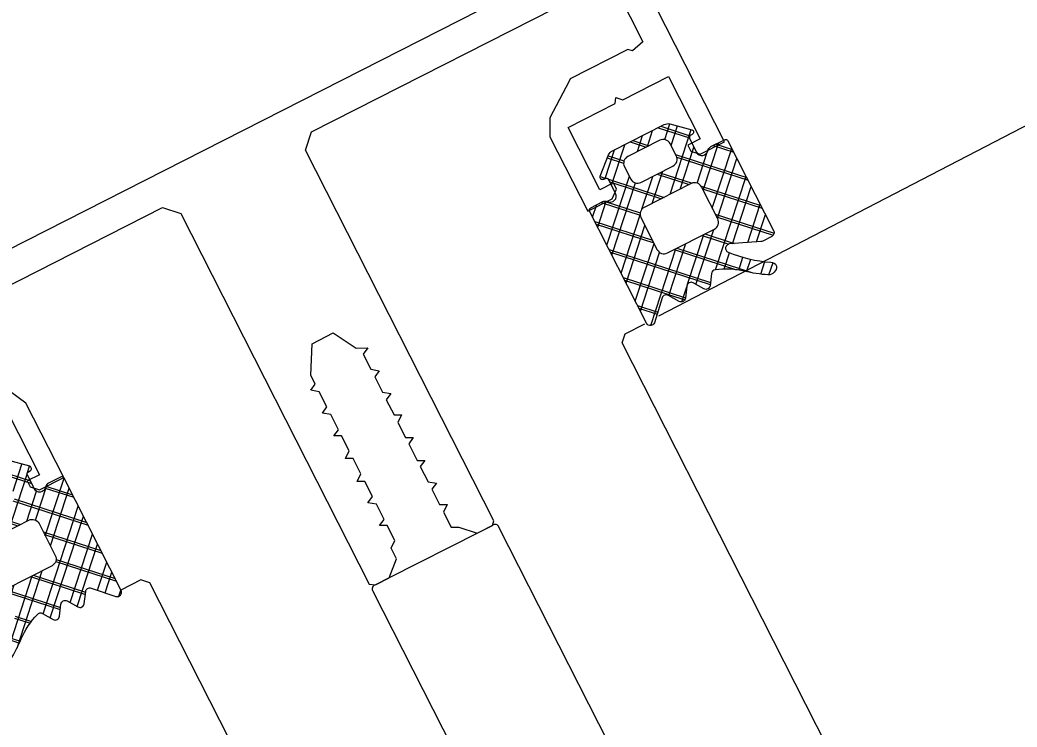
# Model space of a CAD drawing. Header units: millimetres. Extents: x -39 to 9534995, y -146829 to 289341.
# Drawn here: x 557893.7 to 557965, y -24509.8 to -24459.3 of the extents above; entities that cross this region are included whole.
import ezdxf
from ezdxf.enums import TextEntityAlignment as Align

# ---------------------------------------------------------------- set-up
doc = ezdxf.new("R2018")
doc.units = ezdxf.units.MM
for name, color, linetype, lineweight in [('АР_Маркер экспликации', 239, 'Continuous', 13), ('АР_Номер помещения', 250, 'Continuous', 9), ('АР_Перегородки витражные', 152, 'Continuous', 13), ('АР_Размеры дверей', 15, 'Continuous', 0), ('АР_Сущ Несущая стена', 250, 'Continuous', 50), ('ТОНКАЯ', 253, 'Continuous', 0)]:
    doc.layers.add(name, color=color, linetype=linetype, lineweight=lineweight)
doc.layers.add('АР_Названия помещений', color=124, linetype='Continuous', lineweight=5, plot=False)
doc.layers.add('АР_Помещения_площадь', color=19, linetype='Continuous', lineweight=9, plot=False)
doc.layers.get('АР_Размеры дверей').off()
doc.styles.add('ISOCPEUR', font='', dxfattribs={"height": 250})
doc.styles.get("Standard").update_dxf_attribs({"font": 'GOST.TTF'})
doc.styles.get('ISOCPEUR').set_extended_font_data('ISOCPEUR', italic=True)
pattern_1 = [(335.7671633447816, (-69115.31625940584, 318510.9409690977), (0.6515825639889636, 1.447617495164233), []), (65.76716334478155, (-69115.31625940584, 318510.9409690977), (-1.447617495164233, 0.6515825639889636), [])]
pattern_2 = [(56.05056813833426, (-325577.5326109263, -14427.20117750167), (-1.316880116997287, 0.8865568269756945), []), (146.0505681383342, (-325577.5326109263, -14427.20117750167), (-0.8865568269756945, -1.316880116997287), [])]

# ---------------------------------------------------------------- blocks, each defined once
blk = doc.blocks.new('*U88')
at = {"color": 7, "style": 'ISOCPEUR', "width": 0.7, "flags": 1}
blk.add_attdef('КАТЕГОРИЯ', (-499.1655280450395, -2092.186355050572), '', height=250, dxfattribs=at)
at = {"layer": 'АР_Номер помещения', "color": 7, "style": 'ISOCPEUR', "width": 0.7}
blk.add_attdef('НОМЕР_ПОМЕЩЕНИЯ', text='', height=300, dxfattribs=at).set_placement((-517.5503946700517, 1402.824962926739), align=Align.MIDDLE_CENTER)
at = {"layer": 'АР_Помещения_площадь', "color": 7, "lineweight": 30, "width": 0.7, "flags": 104}
blk.add_attdef('ИМЯ_ПОМЕЩЕНИЯ', text='', height=100, dxfattribs=at).set_placement((157.6277002443094, 1217.141369806137), align=Align.MIDDLE_CENTER)
at = {"layer": 'АР_Помещения_площадь', "color": 7, "style": 'ISOCPEUR', "width": 0.7}
blk.add_attdef('ПЛОЩАДЬ_ПОМЕЩЕНИЯ', text='', height=200, dxfattribs=at).set_placement((-318.464986822994, 582.5763541026226), align=Align.MIDDLE_RIGHT)
blk = doc.blocks.new('*U86')
at = {"color": 7, "style": 'ISOCPEUR', "width": 0.7, "flags": 1}
blk.add_attdef('КАТЕГОРИЯ', (-499.1655280450395, -2092.186355050572), '', height=250, dxfattribs=at)
at = {"layer": 'АР_Номер помещения', "color": 7, "style": 'ISOCPEUR', "width": 0.7}
blk.add_attdef('НОМЕР_ПОМЕЩЕНИЯ', text='', height=300, dxfattribs=at).set_placement((-13874.50037348172, 6637.551507674349), align=Align.MIDDLE_CENTER)
at = {"layer": 'АР_Помещения_площадь', "color": 7, "lineweight": 30, "width": 0.7, "flags": 104}
blk.add_attdef('ИМЯ_ПОМЕЩЕНИЯ', text='', height=100, dxfattribs=at).set_placement((157.6277002443094, 1217.141369806137), align=Align.MIDDLE_CENTER)
at = {"layer": 'АР_Помещения_площадь', "color": 7, "style": 'ISOCPEUR', "width": 0.7}
blk.add_attdef('ПЛОЩАДЬ_ПОМЕЩЕНИЯ', text='', height=200, dxfattribs=at).set_placement((-12654.58206475799, 407.6715906363952), align=Align.MIDDLE_RIGHT)
blk = doc.blocks.new('*U84')
at = {"color": 7, "style": 'ISOCPEUR', "width": 0.7, "flags": 1}
blk.add_attdef('КАТЕГОРИЯ', (-499.1655280450395, -2092.186355050572), '', height=250, dxfattribs=at)
at = {"layer": 'АР_Номер помещения', "color": 7, "style": 'ISOCPEUR', "width": 0.7}
blk.add_attdef('НОМЕР_ПОМЕЩЕНИЯ', text='', height=300, dxfattribs=at).set_placement((-17424.90121621726, 1870.773010053819), align=Align.MIDDLE_CENTER)
at = {"layer": 'АР_Помещения_площадь', "color": 7, "lineweight": 30, "width": 0.7, "flags": 104}
blk.add_attdef('ИМЯ_ПОМЕЩЕНИЯ', text='', height=100, dxfattribs=at).set_placement((157.6277002443094, 1217.141369806137), align=Align.MIDDLE_CENTER)
at = {"layer": 'АР_Помещения_площадь', "color": 7, "style": 'ISOCPEUR', "width": 0.7}
blk.add_attdef('ПЛОЩАДЬ_ПОМЕЩЕНИЯ', text='', height=200, dxfattribs=at).set_placement((-12452.81125144796, 399.3563217389146), align=Align.MIDDLE_RIGHT)
blk = doc.blocks.new('стойка витр.')
h = blk.add_hatch()
h.set_pattern_fill('ANSI37', scale=0.5, angle=-69.23283665521843)
h.set_pattern_definition(pattern_1)
edge = h.paths.add_edge_path()
edge.add_line((-22.69442369043827, 14.13646889062511), (-23.03581465108437, 15.03674084689555))
edge.add_arc((-23.43472203482704, 14.88552442783714), 0.426606969231953, 20.76054121617168, 72.29995807937499)
edge.add_arc((-23.17519432072194, 15.69843630689562), 0.4267278803337561, 110.7639791014305, 252.28796188313498, ccw=False)
edge.add_line((-23.32647754022037, 16.09744767434313), (-22.30045238576713, 16.48652534212306))
edge.add_arc((-22.23557122191811, 16.31559297980009), 0.1828317202011609, 20.74895968860318, 110.7853670150393, ccw=False)
edge.add_line((-22.06459766681655, 16.38036551539699), (-22.02136925791274, 16.26636916297139))
edge.add_arc((-21.85036169383434, 16.33121481389334), 0.1828894349477776, 200.7666051414026, 335.7779732891441)
edge.add_line((-21.68357339510112, 16.25618009645405), (-21.08991230116226, 17.78525728297245))
edge.add_arc((-21.70321396183568, 17.95657679537892), 0.6367804192309714, 344.3928406199507, 381.7248777476984)
edge.add_line((-21.1116628201562, 18.19228116337763), (-22.58147269752226, 22.06827310883818))
edge.add_arc((-23.18057156739388, 21.852472630542), 0.6367804192296693, 19.80944894391843, 57.14148607166609)
edge.add_line((-22.83507592984824, 22.38737642259366), (-24.29334917705273, 23.13834224954917))
edge.add_arc((-24.36844682475663, 22.97158227615987), 0.1828894349476184, 65.75635339884347, 200.7677215648203)
edge.add_line((-24.53945312526776, 22.90673329312267), (-24.49622471639304, 22.79273694081348))
edge.add_arc((-24.66715707872659, 22.7278557770023), 0.1828317201976129, -69.25104032206309, 20.78536700277641, ccw=False)
edge.add_line((-24.60238454316277, 22.55688222189201), (-25.62840969761601, 22.16780455411208))
edge.add_arc((-25.77973726672901, 22.56679910380675), 0.4267278803402734, 149.2463648073436, 290.7703475895543, ccw=False)
edge.add_arc((-26.51302534269302, 23.00322659508151), 0.4266069692186295, 329.2343686070108, 380.7737854734352)
edge.add_line((-26.11415292418678, 23.1545352198882), (-26.50320860397187, 24.18050239048171))
edge.add_arc((-26.6741821590871, 24.11572985494814), 0.1828317201915107, 20.74895966852365, 110.7853670116034)
edge.add_line((-26.73906332292245, 24.28666221726598), (-33.46508004333009, 21.73609814226074))
edge.add_arc((-33.37260125833668, 21.44478009969028), 0.3056444463767395, 107.6120180140902, 200.6882886899978)
edge.add_line((-33.6585366082727, 21.33680091994756), (-33.39916615508264, 20.65282280623796))
edge.add_arc((-33.11489203283651, 20.76049792175978), 0.3039830703862393, 200.7452912846324, 225.8123610097134)
edge.add_line((-33.32677140043234, 20.54252351805917), (-31.79381202385412, 18.90709041146329))
edge.add_arc((-32.0063560722166, 18.68866847666476), 0.3047673113958362, -108.86283880448178, 45.781400895661875, ccw=False)
edge.add_arc((-28.70749382052437, 27.75544220980088), 9.952967568180252, 231.9543329511108, 250.0411665169116, ccw=False)
edge.add_arc((-35.13741779119496, 19.64784166335459), 0.4002801790554734, 42.30928712460122, 119.2250395725891)
edge.add_arc((-34.91139847875967, 19.56672148584141), 0.6024183835395109, 134.3950067436913, 228.6478049676944)
edge.add_arc((-28.53884731806517, 27.80771469972205), 11.01872594929672, 232.0873456721725, 240.8889416158169)
edge.add_arc((-36.88860151399224, 12.8729826853881), 6.091684827127049, 40.75890454826748, 60.61437004968877, ccw=False)
edge.add_arc((-32.50226594848368, 16.64775385941913), 0.3047655738188228, -34.89587558046088, 41.60271899476669, ccw=False)
edge.add_line((-32.25229934006347, 16.47340148731018), (-32.76342180219945, 15.75802363698313))
edge.add_arc((-32.51342051808022, 15.58368567090239), 0.3047857747310843, 145.1100748179471, 256.4242518685471)
edge.add_line((-32.58496309185284, 15.28741547561367), (-31.72801335877739, 15.09082250765641))
edge.add_arc((-31.79955593254474, 14.79455231235153), 0.3047857747455557, -34.88992517811971, 76.42425187022229, ccw=False)
edge.add_line((-31.54955464840168, 14.62021434627968), (-32.06065512256464, 13.90477851201285))
edge.add_arc((-31.81065383841726, 13.73044054594722), 0.304785774745541, 145.1100748233031, 256.4242518693868)
edge.add_line((-31.88219641218893, 13.4341703506434), (-31.02524667911348, 13.23757738269342))
edge.add_arc((-31.09682011228135, 12.94126594878393), 0.3048331054871362, -24.2246592297883, 76.42043308581259, ccw=False)
edge.add_line((-30.81882951050648, 12.81618818287097), (-31.59985344059533, 11.12048939903616))
edge.add_arc((-31.32187980059053, 10.99539431777895), 0.3048247429134716, 155.7710645559098, 290.7402899417831)
edge.add_line((-31.21393143609748, 10.71032366952568), (-22.80062470957637, 13.90072279884771))
edge.add_arc((-22.86539724513609, 14.07169635396312), 0.1828317202009504, 290.7489596761703, 380.7489600455551)
edge = h.paths.add_edge_path(flags=16)
edge.add_line((-23.10434971895302, 21.04022295145114), (-22.19142218885827, 18.63276889372355))
edge.add_arc((-22.69773797682865, 18.4407695405971), 0.5414973949605305, -69.23283665472542, 20.767163345274582, ccw=False)
edge.add_line((-22.5057386237022, 17.93445375262672), (-23.43116100440966, 17.58352553217992))
edge.add_arc((-23.62316035752519, 18.08984132014666), 0.5414973949532591, 200.7671633443313, 290.7671633443313, ccw=False)
edge.add_line((-24.12947614549194, 17.89784196703113), (-25.04240367558668, 20.30529602475872))
edge.add_arc((-24.53608788761267, 20.4972953778888), 0.541497394965222, 110.76716334549809, 200.7671633454981, ccw=False)
edge.add_line((-24.72808724074275, 21.00361116586282), (-23.80266486003529, 21.35453938630963))
edge.add_arc((-23.6106655069234, 20.84822359833925), 0.5414973949553709, 20.767163343835023, 110.767163343835, ccw=False)
edge = h.paths.add_edge_path(flags=16)
edge.add_line((-26.85119390953332, 20.26120087689196), (-25.51269974335446, 16.73149769075098))
edge.add_arc((-26.01901553132848, 16.5394983376209), 0.541497394965222, -69.23283665450191, 20.76716334549809, ccw=False)
edge.add_line((-25.82701617819839, 16.03318254964688), (-28.23444912247942, 15.12026302596496))
edge.add_arc((-28.4264484756095, 15.62657881394625), 0.5414973949720253, 200.7671633452251, 290.76716334522513, ccw=False)
edge.add_line((-28.9327642635908, 15.43457946081617), (-30.27125842979876, 18.96428264696442))
edge.add_arc((-29.76494264181383, 19.15628200007632), 0.5414973949689773, 110.76716334328901, 200.767163343289, ccw=False)
edge.add_line((-29.95694199492573, 19.66259778806125), (-27.5495090506447, 20.57551731175045))
edge.add_arc((-27.35750969751825, 20.06920152376551), 0.541497394974137, 20.767163344728715, 110.76716334472869, ccw=False)
h = blk.add_hatch()
h.set_pattern_fill('ANSI37', scale=0.5, angle=-69.23283665521843)
h.set_pattern_definition(pattern_1)
edge = h.paths.add_edge_path()
edge.add_line((-7.614656875375658, -25.62993601259222), (-7.273265914729564, -26.53020796886267))
edge.add_arc((-7.672138333263274, -26.68151659366696), 0.4266069692434679, -30.765631391378577, 20.77378547182468, ccw=False)
edge.add_arc((-6.938850257283542, -27.11794408495156), 0.4267278803339729, 149.2463648056786, 290.7703475873838)
edge.add_line((-6.787522688187892, -27.51693863464607), (-5.761497533734655, -27.12786096686614))
edge.add_arc((-5.826270069284272, -26.95688741173914), 0.1828317202082013, 290.7489596719217, 380.7853669983573)
edge.add_line((-5.655337706935825, -26.89200624793739), (-5.698566115868744, -26.77800989551906))
edge.add_arc((-5.527559815348082, -26.71316091253391), 0.1828894349380834, 65.75635340077491, 200.7677215485159, ccw=False)
edge.add_line((-5.452462167653721, -26.54640093915077), (-3.994188920449233, -27.29736676610628))
edge.add_arc((-4.339684557994865, -27.83227055815794), 0.6367804192296694, 19.809448943918426, 57.14148607166612, ccw=False)
edge.add_line((-3.740585688123247, -27.61647007986176), (-2.270775810728082, -31.49246202532231))
edge.add_arc((-2.862326952422118, -31.72816639327794), 0.6367804192285443, -15.60715938413449, 21.72487774361298, ccw=False)
edge.add_line((-2.249025291763246, -31.89948590572749), (-2.842686385673005, -33.42856309223862))
edge.add_arc((-3.009474684396633, -33.35352837480535), 0.1828894349365558, 200.7666051236535, 335.7779732896313, ccw=False)
edge.add_line((-3.180482248484623, -33.41837402567035), (-3.223710657359334, -33.30437767335388))
edge.add_arc((-3.394684212462365, -33.36915020895407), 0.1828317202037067, 20.74895968940122, 110.7853670142414)
edge.add_line((-3.459565376309911, -33.19821784662781), (-4.485590530792251, -33.58729551440774))
edge.add_arc((-4.334307311281267, -33.98630688185023), 0.4267278803335083, 110.7639791032461, 252.2879618854569)
edge.add_arc((-4.593835025358378, -34.79921876089735), 0.4266069692128739, 20.760541213745626, 72.2999580801698, ccw=False)
edge.add_line((-4.194927641627146, -34.64800234186259), (-3.805871961842058, -35.67396951244882))
edge.add_arc((-3.976804324152614, -35.73885067632053), 0.1828317201976034, -69.25104032001241, 20.78536702306718, ccw=False)
edge.add_line((-3.912031788582681, -35.9098242314285), (-10.63804850899032, -38.46038830642647))
edge.add_arc((-10.76198657700206, -38.18099989774544), 0.3056444463879536, 200.8460379983515, 293.92230867425997, ccw=False)
edge.add_line((-11.04762355046114, -38.2897659172595), (-11.3069940036512, -37.6057878035499))
edge.add_arc((-11.02280217192234, -37.49789568213767), 0.3039830703908278, 175.7219656777917, 200.7890354028728, ccw=False)
edge.add_line((-11.32593828623067, -37.47521963119652), (-11.26283276302274, -35.23454482450325))
edge.add_arc((-11.5667631736687, -35.21197449929495), 0.3047673113958011, 355.7529257944983, 510.3971654946409)
edge.add_arc((-3.085478140807247, -39.81161386289363), 9.95296756819478, 151.493160172311, 169.5799937381118)
edge.add_arc((-13.27454869620142, -38.00608067109534), 0.4002801790508524, 282.30928711923883, 359.2250395672268, ccw=False)
edge.add_arc((-13.15914824141406, -37.79549114656839), 0.6024183835459826, 172.8865217206561, 267.13931994465963, ccw=False)
edge.add_arc((-2.924576102079248, -39.73891867786803), 11.01872594919693, 160.6453850739864, 169.4469810176308, ccw=False)
edge.add_arc((-19.07760885644255, -34.09585671602533), 6.091684827120307, 340.9199566399376, 360.7754221413588)
edge.add_arc((-13.29124725463213, -34.01305259408502), 0.3047655738143686, 359.9316076928689, 436.4302022680961)
edge.add_line((-13.21974018984474, -33.71679460741143), (-14.0766899229202, -33.52020163946145))
edge.add_arc((-14.00514734915965, -33.22393144415915), 0.3047857747414494, 145.1100748207506, 256.424251871352, ccw=False)
edge.add_line((-14.2551486332959, -33.04959347808472), (-13.74402617113083, -32.33421562775766))
edge.add_arc((-13.99402745527389, -32.1598776616858), 0.3047857747455562, 325.1100748218798, 436.4242518702226)
edge.add_line((-13.92248488150653, -31.86360746638093), (-14.7794566025841, -31.6669565144839))
edge.add_arc((-14.7079140287954, -31.37068631918638), 0.3047857747434108, 145.1100748199116, 256.4242518659954, ccw=False)
edge.add_line((-14.95791531293071, -31.19634835310717), (-14.44679285076563, -30.48097050278011))
edge.add_arc((-14.69684457899481, -30.30662212908397), 0.3048331054870662, 325.1138936033488, 425.7589859189499)
edge.add_line((-14.57168746687239, -30.0286672415823), (-16.28069433249766, -29.27720980550657))
edge.add_arc((-16.15556139849932, -28.99925320327871), 0.3048247429148342, 110.79403674408451, 245.7632621299588, ccw=False)
edge.add_line((-16.26377712844987, -28.71428394233226), (-7.850470401957864, -25.52388481301023))
edge.add_arc((-7.785589238115906, -25.69481717533219), 0.1828317201977073, 20.785366643697614, 110.7853670130821, ccw=False)
edge = h.paths.add_edge_path(flags=16)
edge.add_line((-3.343847721320344, -31.0696095920357), (-4.256775251385989, -28.66215553430811))
edge.add_arc((-4.763091039367282, -28.8541548874382), 0.5414973949720253, 20.7671633452251, 110.7671633452251)
edge.add_line((-4.955090392497368, -28.34783909945691), (-5.880512773175724, -28.69876731990371))
edge.add_arc((-5.68851342006019, -29.20508310789228), 0.5414973949736688, 110.7671633435124, 200.7671633435124)
edge.add_line((-6.194829208048759, -29.39708246100781), (-5.281901677954011, -31.8045365187354))
edge.add_arc((-4.775585889972717, -31.61253716560532), 0.5414973949720253, 200.7671633452251, 290.7671633452251)
edge.add_line((-4.583586536842631, -32.11885295358661), (-3.658164156164275, -31.76792473313981))
edge.add_arc((-3.850163509294362, -31.26160894516579), 0.541497394965222, 290.7671633454981, 380.7671633454981)
edge = h.paths.add_edge_path(flags=16)
edge.add_line((-6.665125275787432, -32.97088079506648), (-8.003619441966293, -29.4411776089255))
edge.add_arc((-8.509935229947587, -29.63317696205559), 0.5414973949720253, 20.7671633452251, 110.7671633452251)
edge.add_line((-8.701934583077673, -29.12686117407429), (-11.1093675273587, -30.03978069775621))
edge.add_arc((-10.91736817424317, -30.54609648574478), 0.5414973949736688, 110.7671633435124, 200.7671633435124)
edge.add_line((-11.42368396223173, -30.73809583886032), (-10.08518979602377, -34.2677990250013))
edge.add_arc((-9.578874008042476, -34.07579967187121), 0.5414973949720253, 200.7671633452251, 290.7671633452251)
edge.add_line((-9.38687465491239, -34.5821154598525), (-6.979441710631363, -33.66919593617058))
edge.add_arc((-7.171441063761449, -33.16288014819656), 0.541497394965222, 290.7671633454981, 380.7671633454981)
at = {"lineweight": 0, "ltscale": 100, "transparency": 33554687}
for points in [[(-17.68393587967148, 17.40574934773758), (-22.35796027505421, 15.63331862029736), (-22.70380953396671, 16.54534742246324), (-23.1598529269977, 16.37241179900593), (-23.44292470067739, 15.74351275440858), (-22.75122618288151, 13.91945515007683), (-17.16517298531835, 16.03773513642955), (-16.24131551088067, 17.04008095841709)], [(-12.4510803312005, 26.30097287951503), (-4.305940852005733, 4.821667629301373), (-4.8720624113339, 3.563811556159635), (-32.68827406296623, -6.984337978748954), (-32.78663952485658, -7.412805841304362), (-32.39756185706938, -8.438830995786702), (-31.09647737510386, -9.118948907402228), (-30.2985029091069, -8.81635004535201), (-29.78357822878752, -9.142708211846184), (-28.64349873815081, -8.710380147196702), (-28.58844165704795, -8.16787993638718), (-28.18751332900138, -8.537466511741513), (-27.04754980615689, -8.105182423096267), (-26.87849637278123, -7.51945380341931), (-26.47751006082399, -7.889018390778801), (-25.33748855406884, -7.456712314131437), (-25.28243147299509, -6.914212103321915), (-24.7675067926466, -7.240570269808813), (-23.62748528589145, -6.808264193168725), (-23.5724282048177, -6.265763982351928), (-23.05744554058765, -6.592100160843984), (-21.91748201774317, -6.159816072198737), (-21.86242493664031, -5.617315861389216), (-21.46149660859373, -5.986902436743549), (-20.32147510183859, -5.554596360096184), (-20.15236368455226, -4.968845752424386), (-19.75143535650568, -5.338432327778719), (-18.6114718336612, -4.906148239133472), (-18.44241840028553, -4.320419619456516), (-18.0414320883574, -4.689984206808731), (-17.35739599072258, -4.430591765623831), (-15.14439867439796, -4.764904394331097), (-14.53915697429329, -6.360969294146344), (-15.78927863537683, -7.87813783652382), (-15.87193323494284, -8.691881148712127), (-16.27286156296032, -8.322294573416002), (-17.41288306971546, -8.754600650063367), (-17.58193650312023, -9.340329269682115), (-17.9828648311377, -8.97074269438599), (-19.12288633789285, -9.403048771026079), (-19.29193977129762, -9.988777390644827), (-19.69292608322576, -9.61921280335082), (-20.83288960607024, -10.05149689199607), (-20.8879466871731, -10.59399710274738), (-21.40287136749248, -10.26763893631141), (-22.54295085812919, -10.6999670009609), (-22.59800793926115, -11.24246721171221), (-22.99893626727862, -10.87288063641608), (-24.25289614239591, -11.34839313392149), (-24.30795322352787, -11.89089334468008), (-24.70893953545601, -11.52132875738607), (-25.84896104221116, -11.95363483402616), (-26.01801447558682, -12.53936345364491), (-26.4189428036334, -12.16977687834878), (-27.55896431035944, -12.60208295499615), (-27.61402139149141, -13.14458316574746), (-28.12900405569235, -12.81824698731361), (-29.26896757853683, -13.25053107595886), (-29.32402465966879, -13.79303128671745), (-29.89022619093885, -15.05085136390699), (-29.45792011427693, -16.19087287064031), (-29.14341260807123, -16.33238676948531), (-1.327200956468005, -5.784237234569446), (-0.06938087928574532, -6.350438765824947), (8.118987008783733, -27.94374036834779)], [(7.552865449426463, -29.20159644143132), (3.790811872313498, -30.62819989795389), (3.216969908826286, -29.80262791351561), (3.358505795680685, -29.48817839122057), (1.715760294842767, -25.15614305267809), (1.558535533695249, -25.08537510928727), (-0.902061547501944, -23.41060979175381), (-2.258247086545452, -23.27287612311193), (-7.844300284108613, -25.39115610946465), (-7.152623754285742, -27.21515572990756), (-6.480474312818842, -27.61228183979256), (-6.024430919787847, -27.43934621633525), (-6.413508587575052, -26.41332106186019), (-1.739484192192322, -24.64089033441996), (-0.3993375533900689, -28.17495120693638), (0.02910832117777318, -28.2732586849088), (-0.1831955090747215, -28.74493296838773), (1.113700732850702, -32.16493950470613), (-3.560323662532028, -33.93737023214635), (-3.906150933442404, -33.02539941386931), (-4.3621943264734, -33.19833503732661), (-4.645266100153094, -33.82723408192396), (-3.953589570330223, -35.65123370236688), (88.61521743849153, -0.5483364844694734)], [(-69.8438361948356, -5.633594956780144), (-69.21493715024553, -5.916666730459838), (-30.90838462579995, 8.609511357899464), (-30.62531285212026, 9.238410402496811), (-31.1873041553481, 10.72042096611403)], [(-56.0608929025766, -41.98018508909445), (-55.7778211288678, -41.3512860444971), (-17.47126860445132, -26.8251079561378), (-16.84236955983215, -27.10817972981749), (-16.28037825660431, -28.59019029343472)]]:
    blk.add_lwpolyline(points, dxfattribs=at)
blk.add_lwpolyline([(63.8117502759269, 56.26367979055794), (85.07351613373612, 0.1949089383633691), (10.63088292890461, -28.03438542609365), (-10.63088292890461, 28.03438542610093)], close=True, dxfattribs=at)
at = {"color": 7, "lineweight": 0, "ltscale": 100, "transparency": 33554687}
blk.add_lwpolyline([(-35.30940773655311, 19.11450854978466, 0.03842309887939363), (-33.89950172111276, 18.18089248692559, -0.08685322061285544), (-32.2743724368047, 16.85010652759956, -0.3467629046601076), (-32.25229934006347, 16.47340148731018), (-32.76342180219945, 15.75802363698313, 0.5278770357902526), (-32.58496309185284, 15.28741547561367), (-31.72801335877739, 15.09082250765641, -0.5278770357776507), (-31.54955464840168, 14.62021434627968), (-32.06065512256464, 13.90477851201285, 0.5278770357650493), (-31.88219641218893, 13.4341703506434), (-31.02524667911348, 13.23757738269342, -0.4697389635461835), (-30.81882951050648, 12.81618818287097), (-31.59985344059533, 11.12048939903616, 0.667984424932516), (-31.21393143609748, 10.71032366952568), (-22.80062470957637, 13.90072279884771, 0.4142135642613711), (-22.69442369043827, 14.13646889062511), (-23.03581465108437, 15.03674084689555, 0.2287523810762611), (-23.30501911480678, 15.29193636016134, -0.7101639231358212), (-23.32647754022037, 16.09744767434313), (-22.30045238576713, 16.48652534212306, -0.4143996870914876), (-22.06459766681655, 16.38036551539699), (-22.02136925791274, 16.26636916297139, 0.6682503890445888), (-21.68357339510112, 16.25618009645405), (-21.08991230116226, 17.78525728297245, 0.1643479059441302)], format="xyb", dxfattribs=at)
at = {"color": 7}
for points in [[(-26.85119390953332, 20.26120087689196), (-25.51269974335446, 16.73149769075098, -0.414213562373095), (-25.82701617819839, 16.03318254964688), (-28.23444912247942, 15.12026302596496, -0.414213562373095), (-28.9327642635908, 15.43457946081617), (-30.27125842979876, 18.96428264696442, -0.414213562373095), (-29.95694199492573, 19.66259778806125), (-27.5495090506447, 20.57551731175045, -0.414213562373095)], [(-3.343847721320344, -31.0696095920357), (-4.256775251385989, -28.66215553430811, 0.414213562373095), (-4.955090392497368, -28.34783909945691), (-5.880512773175724, -28.69876731990371, 0.414213562373095), (-6.194829208048759, -29.39708246100781), (-5.281901677954011, -31.8045365187354, 0.414213562373095), (-4.583586536842631, -32.11885295358661), (-3.658164156164275, -31.76792473313981, 0.414213562373095)], [(-6.665125275787432, -32.97088079506648), (-8.003619441966293, -29.4411776089255, 0.414213562373095), (-8.701934583077673, -29.12686117407429), (-11.1093675273587, -30.03978069775621, 0.414213562373095), (-11.42368396223173, -30.73809583886032), (-10.08518979602377, -34.2677990250013, 0.414213562373095), (-9.38687465491239, -34.5821154598525), (-6.979441710631363, -33.66919593617058, 0.414213562373095)]]:
    blk.add_lwpolyline(points, format="xyb", close=True, dxfattribs=at)
at = {"color": 7, "lineweight": 0, "ltscale": 100, "transparency": 33554687}
blk.add_lwpolyline([(-22.80062470957637, 13.90072279884771), (-22.80062470957637, 13.90072279884771)], dxfattribs=at)
at = {"lineweight": 0, "ltscale": 100, "transparency": 33554687}
for points in [[(-59.94503853938659, -19.40384657128016, -1.575399656426527e-05), (-56.87977393603069, -20.78551547546522, -0.4398191101055806)], [(-56.36006749374792, -22.15601788895583, -1.575399656426528e-05), (-57.73845635901671, -25.2227588602982, -0.2080566110632873)], [(-60.62370682114852, -28.40042247599195), (-29.6323624739598, -16.64818975485105, 0.5239329190821609), (-29.45792011430603, -16.19087287058937), (-29.84699778209324, -15.16484771611431), (-32.39756185706938, -8.438830995786702), (-32.78663952485658, -7.412805841304362, 0.5239329190821609), (-33.2204523376422, -7.186144611914642), (-64.21182667926769, -18.93829823563283, 0.4143255057077639)]]:
    blk.add_lwpolyline(points, format="xyb", dxfattribs=at)
at = {"color": 7, "lineweight": 0, "ltscale": 100, "transparency": 33554687}
blk.add_lwpolyline([(-7.614656875375658, -25.62993601259222), (-7.273265914729564, -26.53020796886267, -0.2287523810762611), (-7.305569090007339, -26.89973780277796, 0.7101639231358212), (-6.787522688187892, -27.51693863464607), (-5.761497533734655, -27.12786096686614, 0.4143996870914876), (-5.655337706935825, -26.89200624793739), (-5.698566115868744, -26.77800989551906, -0.6682503890445888), (-5.452462167653721, -26.54640093915077), (-3.994188920449233, -27.29736676610628, -0.1643479059441302), (-3.740585688123247, -27.61647007986176), (-2.270775810728082, -31.49246202532231, -0.1643479059441302), (-2.249025291763246, -31.89948590572749), (-2.842686385673005, -33.42856309223862, -0.6682503891596868), (-3.180482248484623, -33.41837402567035), (-3.223710657359334, -33.30437767335388, 0.4143996870833266), (-3.459565376309911, -33.19821784662781), (-4.485590530792251, -33.58729551440774, 0.7101639231391418), (-4.464132105349563, -34.39280682858953, -0.2287523810910513), (-4.194927641627146, -34.64800234186259), (-3.805871961842058, -35.67396951244882, -0.4143996871765861), (-3.912031788582681, -35.9098242314285), (-10.63804850899032, -38.46038830642647, -0.4300281847644905), (-11.04762355046114, -38.2897659172595), (-11.3069940036512, -37.6057878035499, -0.1098139781175365), (-11.32593828623067, -37.47521963119652), (-11.26283276302274, -35.23454482450325, 0.8000358277039689), (-11.83174935798161, -35.06142405519495, 0.07908294790216032), (-12.87430513065192, -38.01149454006372, -0.3488032577412263), (-13.18921346374555, -38.39715882165183, -0.4361245879823007), (-13.75692971088574, -37.72089072036033, -0.03842309887939363), (-13.32058396766661, -36.08715992321959, 0.08685322061285544), (-12.98648189794039, -34.01341638380836, 0.3467629046601076), (-13.21974018984474, -33.71679460741143), (-14.0766899229202, -33.52020163946145, -0.5278770357902526), (-14.2551486332959, -33.04959347808472), (-13.74402617113083, -32.33421562775766, 0.5278770357776507), (-13.92248488150653, -31.86360746638093), (-14.7794566025841, -31.6669565144839, -0.5278770357650493), (-14.95791531293071, -31.19634835310717), (-14.44679285076563, -30.48097050278011, 0.4697389635461835), (-14.57168746687239, -30.0286672415823), (-16.28069433249766, -29.27720980550657, -0.667984424932516), (-16.26377712844987, -28.71428394233226), (-7.850470401957864, -25.52388481301023, -0.4142135642613711)], format="xyb", close=True, dxfattribs=at)
blk = doc.blocks.new('A$Cf7573d2c')
h = blk.add_hatch()
h.set_pattern_fill('ANSI37', color=5, scale=0.4999999999999999, angle=11.05056813833426)
h.set_pattern_definition(pattern_2)
edge = h.paths.add_edge_path()
edge.add_line((53.15568665240426, -71.84455999218335), (54.10066208685748, -71.66000969718152))
edge.add_arc((54.18248049125657, -72.07869723569522), 0.4266069692410905, 49.51777340105292, 101.05719026425612, ccw=False)
edge.add_arc((54.73640786875238, -71.42958644543106), 0.4267278803678288, 229.5297695967836, 371.0537523784885)
edge.add_line((55.15521898376755, -71.34776998117741), (54.94489004521165, -70.27079700716422))
edge.add_arc((54.76543719321895, -70.30578431646067), 0.1828317201694488, 11.03236445595228, 101.0687717823854)
edge.add_line((54.7303358616773, -70.12635373260127), (54.61067896033637, -70.14972229399427))
edge.add_arc((54.57562182683224, -69.97022426391564), 0.1828894349371679, 146.0397581948859, 281.0511263426278, ccw=False)
edge.add_line((54.42392868350726, -69.86805902677588), (55.41024150652811, -68.55744941602461))
edge.add_arc((55.87916092157176, -68.98826710893277), 0.6367804192400961, 100.09285373580963, 137.4248908635569, ccw=False)
edge.add_line((55.7675690172473, -68.36134083797515), (59.83602538472041, -67.56678597940481))
edge.add_arc((59.96850951681367, -68.18963207348673), 0.6367804191160473, 64.67624540846452, 102.00828253621182, ccw=False)
edge.add_line((60.24088129645679, -67.61404288333142), (61.64782822388224, -68.45725749440317))
edge.add_arc((61.54572023362346, -68.6089891777656), 0.1828894349345614, -78.94999008860498, 56.06137807737059, ccw=False)
edge.add_line((61.58077386952937, -68.78848789090989), (61.46111696830485, -68.81185645227379))
edge.add_arc((61.49610427769884, -68.9913093042758), 0.1828317201972567, 101.0323644853947, 191.0687718102334)
edge.add_line((61.31667369382922, -69.02641063591), (61.5270026322687, -70.10338360995229))
edge.add_arc((61.94582283864131, -70.02161369747758), 0.4267278803313772, 191.0473838963396, 332.5713666785517)
edge.add_arc((62.70327143611815, -70.41461748833981), 0.4266069692042858, 101.04394600933591, 152.5833628757599, ccw=False)
edge.add_line((62.62154981598724, -69.99591104824503), (63.69846192700788, -69.78559399610094))
edge.add_arc((63.73356325865052, -69.96502457996553), 0.1828317201939337, 11.032364470050595, 101.06877181313263, ccw=False)
edge.add_line((63.91301611065865, -69.93003727062023), (65.29180877562612, -76.99003789461858))
edge.add_arc((64.99551066640528, -77.06504428161418), 0.3056444464046082, -78.87055721437832, 14.2057134615319, ccw=False)
edge.add_line((65.05450805288274, -77.3649406570621), (64.33656664565206, -77.50515202515817))
edge.add_arc((64.27818671723436, -77.20682755241624), 0.3039830703818922, 256.0053704728485, 281.07244019792967, ccw=False)
edge.add_line((64.2046742036473, -77.50178791827057), (62.00679334101733, -77.0614180622797))
edge.add_arc((61.93325097918449, -77.35717917385819), 0.3047673114133029, 76.03633058298668, 230.6805702831305)
edge.add_arc((67.89833459834982, -69.77386489183748), 9.952967568197614, 231.7765649659958, 249.8633985317965)
edge.add_arc((64.39904336975559, -79.51204078812538), 0.4002801790500968, 2.592691911632528, 79.50844435962068, ccw=False)
edge.add_arc((64.21095152774018, -79.36275357584572), 0.6024183835098907, 253.1699265163699, 347.42272474037384, ccw=False)
edge.add_arc((67.8538384741732, -69.6030019325488), 11.01872594909504, 240.92878986685412, 249.7303858104985, ccw=False)
edge.add_arc((59.56550229921984, -84.57190633206682), 6.091684827287554, 61.20336143423747, 81.05882693565867)
edge.add_arc((60.46047847562673, -78.85457699437922), 0.304765573773833, 80.21501248920164, 156.7136070644281)
edge.add_line((60.18053901626263, -78.73409482122224), (59.84213466581423, -79.54557133703202))
edge.add_arc((59.56218916597427, -79.42505210376291), 0.3047857747146659, 225.3934796143645, 336.7076566649676, ccw=False)
edge.add_line((59.34815820830408, -79.64204315801908), (58.72930734895635, -79.01751513300405))
edge.add_arc((58.51527639129254, -79.23450618727465), 0.3047857747204647, 45.39347961712065, 156.7076566654629)
edge.add_line((58.23533089144621, -79.11398695400567), (57.89686567790341, -79.92547535613994))
edge.add_arc((57.61692017800742, -79.8049561228095), 0.3047857747903789, 225.3934796124579, 336.70765665854196, ccw=False)
edge.add_line((57.40288922027685, -80.02194717711245), (56.78403836104553, -79.39741915209743))
edge.add_arc((56.56998863134884, -79.6144581702775), 0.3048331054787136, 45.39729839756555, 146.0423907131674)
edge.add_line((56.31714448623825, -79.44418468297226), (55.28802957176231, -81.0018480734143))
edge.add_arc((55.03517965588581, -80.83159812799333), 0.3048247428844842, 191.0774415371329, 326.04666692300657, ccw=False)
edge.add_line((54.73603428946808, -80.89016581213218), (53.01135739893652, -72.0590919078968))
edge.add_arc((53.19078798283557, -72.02399057630869), 0.1828317202172855, 101.06877142490288, 191.0687717942894, ccw=False)
edge = h.paths.add_edge_path(flags=16)
edge.add_line((59.23813135258388, -68.55309740688244), (56.71113389532547, -69.04661089844012))
edge.add_arc((56.81492556333978, -69.57806806363078), 0.5414973949906723, 101.0505681359266, 191.0505681359267)
edge.add_line((56.28346839814913, -69.68185973164509), (56.47317437781021, -70.65323444815294))
edge.add_arc((57.00463154293539, -70.54944278017501), 0.5414973949194297, 191.0505681334767, 281.0505681334768)
edge.add_line((57.10842321091332, -71.08089994530019), (59.63542066817172, -70.58738645372796))
edge.add_arc((59.53162900015741, -70.0559292885373), 0.5414973949906723, 281.0505681359267, 371.0505681359267)
edge.add_line((60.06308616534807, -69.95213762052299), (59.8733801858034, -68.98076290400058))
edge.add_arc((59.34192302063457, -69.08455457205127), 0.5414973949762222, 11.05056814014731, 101.0505681401473)
edge = h.paths.add_edge_path(flags=16)
edge.add_line((60.55157991347369, -72.1476167988294), (56.84660745610017, -72.87118456036842))
edge.add_arc((56.95039912417269, -73.40264172550087), 0.5414973949447008, 101.0505681431519, 191.0505681431519)
edge.add_line((56.41894195904024, -73.50643339357339), (56.91245112242177, -76.03340868896339))
edge.add_arc((57.44390828760515, -75.92961702092725), 0.541497394987715, 191.050568138341, 281.050568138341)
edge.add_line((57.54769995564129, -76.46107418611064), (61.25267241301481, -75.73750642454252))
edge.add_arc((61.14888074494229, -75.20604925941007), 0.5414973949447008, 281.0505681431519, 371.0505681431519)
edge.add_line((61.68033791007474, -75.10225759133755), (61.18682874669321, -72.57528229594755))
edge.add_arc((60.65537158152438, -72.67907396399823), 0.5414973949762222, 11.05056814014731, 101.0505681401473)
h = blk.add_hatch()
h.set_pattern_fill('ANSI37', color=5, scale=0.4999999999999999, angle=11.05056813833426)
h.set_pattern_definition(pattern_2)
edge = h.paths.add_edge_path()
edge.add_line((11.41465996426996, -79.99643199487764), (10.46968452970032, -80.18098228986491))
edge.add_arc((10.55140614984776, -80.59968872998178), 0.4266069692291248, 101.043946010946, 152.583362874149)
edge.add_arc((9.793957552359752, -80.20668493908093), 0.4267278803342317, 191.0473838945442, 332.5713666762502, ccw=False)
edge.add_line((9.375137345981784, -80.28845485154307), (9.164808407542296, -79.21148187752988))
edge.add_arc((9.344238991408933, -79.17638054589366), 0.1828317201947123, 101.03236448459671, 191.0687718110337, ccw=False)
edge.add_line((9.30925168201793, -78.99692769389367), (9.428908583358862, -78.97355913252977))
edge.add_arc((9.39385494741606, -78.79406041936467), 0.182889434962051, 281.0500099214912, 416.0613780692319)
edge.add_line((9.495962937711738, -78.64232873599394), (8.089016010286286, -77.79911412490765))
edge.add_arc((7.816644230628035, -78.3747033152498), 0.6367804192914093, 64.67624541442503, 102.008282542173)
edge.add_line((7.684160098433495, -77.75185722101014), (3.615703731076792, -78.54641207955137))
edge.add_arc((3.727295635401254, -79.173338350509), 0.636780419240097, 100.0928537358094, 137.4248908635568)
edge.add_line((3.258376220357604, -78.74252065760083), (2.272063397220336, -80.0531302683521))
edge.add_arc((2.423756540580288, -80.15529550549245), 0.182889434966498, 146.039758200854, 281.0511263668317)
edge.add_line((2.458813674165867, -80.33479353558505), (2.578470575390384, -80.31142497422115))
edge.add_arc((2.613571906944562, -80.49085555806899), 0.182831720160508, 11.03236446209769, 101.06877178693532, ccw=False)
edge.add_line((2.79302475892473, -80.455868248755), (3.003353697480634, -81.53284122276818))
edge.add_arc((2.584542582461389, -81.6146576870381), 0.4267278803749458, -130.47023040168227, 11.053752380527897, ccw=False)
edge.add_arc((2.030615204991726, -82.2637684772957), 0.4266069692120041, 49.5177734016168, 101.0571902680406)
edge.add_line((1.948796800570562, -81.84508093881595), (0.8718846896663308, -82.0553979909455))
edge.add_arc((0.9068719990261886, -82.23485084292453), 0.1828317201681706, 101.0323644762739, 191.0687718193541)
edge.add_line((0.7274414151906967, -82.2699521745817), (2.106234080158174, -89.32995279858005))
edge.add_arc((2.408981151662215, -89.28796782188036), 0.3056444463306128, 187.8954228019012, 280.9716934778102)
edge.add_line((2.467152627417818, -89.58802549463871), (3.185094034764916, -89.44781412654265))
edge.add_arc((3.126941887751211, -89.14944516903338), 0.3039830702645643, 281.0286960890925, 306.0957658141734)
edge.add_line((3.306029453873634, -89.39507365001191), (5.176726684905589, -88.1601251628017))
edge.add_arc((5.356143180744712, -88.40648432158397), 0.3047673113952634, -28.579434009353804, 126.06480569078869, ccw=False)
edge.add_arc((-3.023799238718447, -83.6247018996756), 9.952967568203494, 312.237737744563, 330.32457131036375, ccw=False)
edge.add_arc((3.882285149072121, -91.33074545772703), 0.4002801790518057, 122.5926919233885, 199.5084443713766)
edge.add_arc((4.000388008000102, -91.12165952445687), 0.6024183835289821, 214.6784115371002, 308.9312097611028)
edge.add_arc((-3.046858568287144, -83.44965241108206), 11.01872594965999, 312.3707504643666, 321.172346408011)
edge.add_arc((10.26440043355916, -94.20023375649555), 6.09168482694455, 121.0423093429209, 140.8977748443422, ccw=False)
edge.add_arc((7.284082988952713, -89.23973528991692), 0.3047655738078916, 45.38752921329251, 121.88612378851909, ccw=False)
edge.add_line((7.498122293618508, -89.02278084530553), (8.116973152966239, -89.64730887029145))
edge.add_arc((8.331004110641391, -89.43031781604256), 0.3047857747129765, 225.3934796127387, 336.7076566633418)
edge.add_line((8.610949610476382, -89.55083704931894), (8.949353960924782, -88.73936053352372))
edge.add_arc((9.229299460771111, -88.8598797667927), 0.3047857747204645, 45.393479617120875, 156.7076566654631, ccw=False)
edge.add_line((9.443330418434925, -88.64288871252211), (10.06224214087706, -89.26740485119808))
edge.add_arc((10.27627309859769, -89.05041379688058), 0.304785774793757, 225.3934796157099, 336.7076566617938)
edge.add_line((10.55621859850362, -89.17093303019647), (10.8946229488356, -88.35945651440124))
edge.add_arc((11.17460388746825, -88.48001312446931), 0.3048331055327169, 56.058745561357625, 156.7038378769572, ccw=False)
edge.add_line((11.34480519453064, -88.22712038573809), (12.88436133123469, -89.28313158194942))
edge.add_arc((13.05457684253595, -89.03025848406948), 0.3048247429572407, 236.0544693444964, 371.0236947303713)
edge.add_line((13.35377701732796, -88.97197144156962), (11.6291001267964, -80.14089753731969))
edge.add_arc((11.44964727477784, -80.17588484667064), 0.1828317202052636, 11.03236447116439, 101.0323648405485)
edge = h.paths.add_edge_path(flags=16)
edge.add_line((4.540757622104138, -79.23529726907145), (7.067755079362541, -78.74178377749922))
edge.add_arc((7.171546747355023, -79.27324094260985), 0.5414973949079368, 11.050568135283015, 101.05056813528307, ccw=False)
edge.add_line((7.703003912465647, -79.16944927461736), (7.892709892010316, -80.14082399115432))
edge.add_arc((7.361252726892417, -80.24461565921229), 0.5414973949276295, -78.94943185806409, 11.050568141935912, ccw=False)
edge.add_line((7.465044394950382, -80.77607282433019), (4.938046937691979, -81.26958631591697))
edge.add_arc((4.834255269641289, -80.73812915074814), 0.5414973949762222, 191.0505681401473, 281.05056814014733, ccw=False)
edge.add_line((4.302798104472458, -80.84192081879883), (4.113092124927789, -79.87054610224732))
edge.add_arc((4.644549290103896, -79.76675443424756), 0.5414973949736009, 101.05056813471049, 191.0505681347106, ccw=False)
edge = h.paths.add_edge_path(flags=16)
edge.add_line((4.676231182878837, -83.05987093099975), (8.381203640135936, -82.33630316946073))
edge.add_arc((8.484995308186626, -82.86776033462957), 0.5414973949762222, 11.050568140147277, 101.05056814014728, ccw=False)
edge.add_line((9.016452473355457, -82.76396866657888), (9.509961636853404, -85.29094396196888))
edge.add_arc((8.978504471662745, -85.39473562998319), 0.5414973949906723, -78.94943186407329, 11.05056813592671, ccw=False)
edge.add_line((9.082296139677055, -85.92619279517385), (5.37732368230354, -86.64976055674197))
edge.add_arc((5.27353201432561, -86.11830339161679), 0.5414973949194297, 191.0505681334767, 281.05056813347676, ccw=False)
edge.add_line((4.742074849200435, -86.22209505959472), (4.248565685702488, -83.69511976420472))
edge.add_arc((4.780022850893147, -83.59132809619041), 0.5414973949906723, 101.05056813592671, 191.0505681359266, ccw=False)
at = {"color": 5, "lineweight": 0, "ltscale": 100, "transparency": 33554687}
for points in [[(9.037922999123111, -74.50604911138362), (9.996069673448801, -79.41216465045), (9.038753600558266, -79.5991250275838), (9.132239732309245, -80.07781349554716), (9.704341582604684, -80.4629668550042), (11.61897372815292, -80.08904610075115), (10.47386667667888, -74.225614488867), (9.64182380773127, -73.14583930670051)], [(1.153479301603511, -67.84697061266343), (23.69935076951515, -63.44384321071266), (24.84361533320043, -64.21413804324402), (30.5457701429259, -93.41157833833131), (30.95148985553533, -93.58084731984127), (32.02846282953396, -93.37051838135812), (32.91841456328984, -92.2028852563817), (32.75483463390265, -91.3652869478974), (33.16341741790529, -90.91283011251653), (32.92970803170465, -89.71613937416987), (32.40428244089708, -89.57031170348637), (32.83623378630728, -89.23751176930091), (32.60254817281384, -88.04094275718671), (32.05375402071513, -87.7754581853078), (32.48569347965531, -87.44259738799883), (32.25199597980827, -86.24596751274657), (31.72657038911711, -86.10013984210673), (32.13515317311976, -85.64768300669675), (31.90145567327272, -84.4510531314445), (31.37603008258156, -84.3052254607901), (31.78460098023061, -83.85270776228572), (31.55091536673717, -82.65613875015697), (31.0254897759296, -82.51031107948802), (31.4574411213398, -82.17751114530256), (31.22374362149276, -80.9808812700503), (30.67493758304045, -80.71533583504788), (31.10688892833423, -80.38253590086242), (30.87320331484079, -79.18596688874823), (30.3244091628585, -78.92048231686931), (30.75634862179868, -78.58762151958945), (30.61612536734901, -77.8696192491625), (31.31914049666375, -75.74479177764442), (32.99445883987937, -75.41760814606096), (34.2788739084499, -76.90585627224937), (35.06699374923483, -77.12466458456765), (34.63504240394104, -77.45746451872401), (34.86873990378808, -78.65409439397627), (35.41753405577037, -78.91957896586973), (34.98558271059301, -79.25237890004064), (35.21928021044005, -80.44900877527834), (35.76807436242234, -80.71449334718636), (35.33613490348216, -81.04735414448078), (35.5698205169756, -82.24392315659497), (36.09524610766675, -82.38975082726392), (35.68666332366411, -82.8422076626448), (35.92037270986475, -84.03889840100601), (36.44579830055591, -84.18472607170406), (36.01384695526212, -84.51752600586042), (36.27090113016311, -85.83375191917003), (36.79632672073785, -85.97957958988263), (36.36438726191409, -86.3124403871625), (36.59808476176113, -87.50907026241475), (37.14687891374342, -87.77455483427912), (36.71492756844964, -88.10735476847913), (36.94862506829668, -89.30398464370228), (37.47405065898784, -89.44981231440033), (37.06547976133879, -89.90233001289016), (37.29916537483223, -91.09889902500436), (37.82459096552338, -91.24472669570241), (38.96880655235145, -92.01509427773999), (40.1654364275746, -91.7813967778784), (40.35800122097135, -91.49528498963627), (34.65584641124588, -62.29784469456354), (35.42621399322525, -61.15362910773547), (58.09174236247782, -56.72713314443536)], [(59.23600692604668, -57.49742797698127), (60.00720510957763, -61.44628830635338), (59.09662615950219, -61.87256248592166), (58.81057523435447, -61.67998580618587), (54.2634303990053, -62.56802679647808), (54.16714205907192, -62.71105225903739), (52.10111491696443, -64.85369285246998), (51.73646704759449, -66.1671774207789), (52.88157409906853, -72.03060903266305), (54.79614538163878, -71.65670016474905), (55.30101650545839, -71.06121786679432), (55.20753037370741, -70.58252939883096), (54.13055739959236, -70.79285833732865), (53.17241072526667, -65.88674279826228), (56.88195725227706, -65.16228173740092), (57.05116537061986, -64.75657391108689), (57.48024175828323, -65.04543893066875), (61.07007052085828, -64.34435831751034), (62.02821719518397, -69.25047385657672), (61.07096198550425, -69.43742234735691), (61.16444811725523, -69.91611081532028), (61.73654996755067, -70.30126417477732), (63.65112125000451, -69.92735530684877), (44.67507682216819, 27.23800458030018)], [(11.6291001267964, -80.14089753731969), (11.6291001267964, -80.14089753731969)], [(61.09487798134796, -122.3553278650652), (60.52277613105252, -121.9701745055936), (52.67016501864418, -81.76148993524839), (53.05531837814488, -81.18938808498206), (54.61091895704158, -80.88558490110154)], [(22.94347876822576, -129.8061585653631), (23.32863212761004, -129.2340567151259), (15.4760210152017, -89.0253721447516), (14.90391916502267, -88.64021878529456), (13.34831858612597, -88.94402196916053)]]:
    blk.add_lwpolyline(points, dxfattribs=at)
blk.add_lwpolyline([(-15.50815186044201, 12.37879323330708), (43.34474334609695, 23.8725514558173), (58.60503199696541, -54.26656991802156), (-0.247863209573552, -65.76032814054633)], close=True, dxfattribs=at)
blk.add_lwpolyline([(53.15568665240426, -71.84455999218335), (54.10066208685748, -71.66000969718152, -0.2287523810762611), (54.45943891291972, -71.75421682199521, 0.7101639231358212), (55.15521898376755, -71.34776998117741), (54.94489004521165, -70.27079700716422, 0.4143996870914876), (54.7303358616773, -70.12635373260127), (54.61067896033637, -70.14972229399427, -0.6682503890445888), (54.42392868350726, -69.86805902677588), (55.41024150652811, -68.55744941602461, -0.1643479059441302), (55.7675690172473, -68.36134083797515), (59.83602538472041, -67.56678597940481, -0.1643479059441302), (60.24088129645679, -67.61404288333142), (61.64782822388224, -68.45725749440317, -0.6682503891596868), (61.58077386952937, -68.78848789090989), (61.46111696830485, -68.81185645227379, 0.4143996870833266), (61.31667369382922, -69.02641063591), (61.5270026322687, -70.10338360995229, 0.7101639231391418), (62.32458022865467, -70.21818308309594, -0.2287523810910513), (62.62154981598724, -69.99591104824503), (63.69846192700788, -69.78559399610094, -0.4143996871765861), (63.91301611065865, -69.93003727062023), (65.29180877562612, -76.99003789461858, -0.4300281847644905), (65.05450805288274, -77.3649406570621), (64.33656664565206, -77.50515202515817, -0.1098139781175365), (64.2046742036473, -77.50178791827057), (62.00679334101733, -77.0614180622797, 0.8000358277039689), (61.74013722792733, -77.5929549003049, 0.07908294790216032), (64.47193063155282, -79.11845259113761, -0.3488032577412263), (64.79891380108893, -79.49393388652243, -0.4361245879823007), (64.03653078118805, -79.93936896929517, -0.03842309887939363), (62.49988066009246, -79.23355006161728, 0.08685322061285544), (60.51227378088515, -78.554245009218, 0.3467629046601076), (60.18053901626263, -78.73409482122224), (59.84213466581423, -79.54557133703202, -0.5278770357902526), (59.34815820830408, -79.64204315801908), (58.72930734895635, -79.01751513300405, 0.5278770357776507), (58.23533089144621, -79.11398695400567), (57.89686567790341, -79.92547535613994, -0.5278770357650493), (57.40288922027685, -80.02194717711245), (56.78403836104553, -79.39741915209743, 0.4697389635461835), (56.31714448623825, -79.44418468297226), (55.28802957176231, -81.0018480734143, -0.667984424932516), (54.73603428946808, -80.89016581213218), (53.01135739893652, -72.0590919078968, -0.4142135642613711)], format="xyb", close=True, dxfattribs=at)
at = {"color": 5}
for points in [[(59.23813135258388, -68.55309740688244), (56.71113389532547, -69.04661089844012, 0.414213562373095), (56.28346839814913, -69.68185973164509), (56.47317437781021, -70.65323444815294, 0.414213562373095), (57.10842321091332, -71.08089994530019), (59.63542066817172, -70.58738645372796, 0.414213562373095), (60.06308616534807, -69.95213762052299), (59.8733801858034, -68.98076290400058, 0.414213562373095)], [(60.55157991347369, -72.1476167988294), (56.84660745610017, -72.87118456036842, 0.414213562373095), (56.41894195904024, -73.50643339357339), (56.91245112242177, -76.03340868896339, 0.414213562373095), (57.54769995564129, -76.46107418611064), (61.25267241301481, -75.73750642454252, 0.414213562373095), (61.68033791007474, -75.10225759133755), (61.18682874669321, -72.57528229594755, 0.414213562373095)], [(4.676231182878837, -83.05987093099975), (8.381203640135936, -82.33630316946073, -0.414213562373095), (9.016452473355457, -82.76396866657888), (9.509961636853404, -85.29094396196888, -0.414213562373095), (9.082296139677055, -85.92619279517385), (5.37732368230354, -86.64976055674197, -0.414213562373095), (4.742074849200435, -86.22209505959472), (4.248565685702488, -83.69511976420472, -0.414213562373095)]]:
    blk.add_lwpolyline(points, format="xyb", close=True, dxfattribs=at)
at = {"color": 5, "lineweight": 0, "ltscale": 100, "transparency": 33554687}
for points in [[(4.378939818707295, -91.59028137139103, 0.03842309887939363), (5.537119518499821, -90.3581719166832, -0.08685322061285544), (7.123095843824558, -88.98095895003644, -0.3467629046601076), (7.498122293618508, -89.02278084530553), (8.116973152966239, -89.64730887029145, 0.5278770357902526), (8.610949610476382, -89.55083704931894), (8.949353960924782, -88.73936053352372, -0.5278770357776507), (9.443330418434925, -88.64288871252211), (10.06224214087706, -89.26740485119808, 0.5278770357650493), (10.55621859850362, -89.17093303019647), (10.8946229488356, -88.35945651440124, -0.4697389635461835), (11.34480519453064, -88.22712038573809), (12.88436133123469, -89.28313158194942, 0.667984424932516), (13.35377701732796, -88.97197144156962), (11.6291001267964, -80.14089753731969, 0.4142135642613711), (11.41465996426996, -79.99643199487764), (10.46968452970032, -80.18098228986491, 0.2287523810762611), (10.17271494236775, -80.40325432471582, -0.7101639231358212), (9.375137345981784, -80.28845485154307), (9.164808407542296, -79.21148187752988, -0.4143996870914876), (9.30925168201793, -78.99692769389367), (9.428908583358862, -78.97355913252977, 0.6682503890445888), (9.495962937711738, -78.64232873599394), (8.089016010286286, -77.79911412490765, 0.1643479059441302)], [(38.18685929093044, -122.3734353235923, -1.575399656426527e-05), (40.06604728137609, -119.585334079733, -0.4398191101055806)], [(41.50460271420889, -119.3043893908471, -1.575399656426528e-05), (44.29471273510717, -121.1805935695593, -0.2080566110632873)], [(46.93983379960991, -124.5607638076181), (40.58675144321751, -92.03052029560786, 0.5239329190821609), (40.1654364275746, -91.78139677789295), (39.08846345345955, -91.99172571639065), (32.02846282953396, -93.37051838135812), (30.95148985553533, -93.58084731984127, 0.5239329190821609), (30.65486346394755, -93.97018220560858), (37.00786279537715, -126.5004419321049, 0.4143255057077639)]]:
    blk.add_lwpolyline(points, format="xyb", dxfattribs=at)
at = {"layer": 'АР_Перегородки витражные', "rotation": 80.28340479355269}
blk.add_blockref('стойка витр.', (29.17858439369593, -60.01344902928395), dxfattribs=at)
blk = doc.blocks.new('A$Cd39b9c29')
at = {"color": 5, "ltscale": 150}
blk.add_line((2712.926967529347, -4791.11572777346), (270.4657992816065, -6064.22978647679), dxfattribs=at)
at = {"color": 241, "ltscale": 100, "true_color": 0xf7abae, "rotation": 15.99619938090556}
blk.add_blockref('A$Cf7573d2c', (194.7143770353869, -6002.058359785675), dxfattribs=at)
blk = doc.blocks.new('A$Cec9b444d')
at = {"layer": 'ТОНКАЯ', "ltscale": 100, "rotation": 359.8999999999999}
blk.add_blockref('A$Cd39b9c29', (-19.13216614062549, 2.909131854816223), dxfattribs=at)

msp = doc.modelspace()

# ---------------------------------------------------------------- linework, layer by layer
at = {"layer": 'АР_Сущ Несущая стена', "lineweight": 9, "ltscale": 100}
for centre, radius, start, end in [((554810.6940826082, -15507.7510734251), 9144.28346907419, 272.8206375149968, 356.2887310664614), ((554818.3615051033, -15525.74070062659), 9778.654617052323, 272.5925479651556, 356.6353913737777)]:
    msp.add_arc(centre, radius, start, end, dxfattribs=at)

# ---------------------------------------------------------------- block references
at = {"layer": 'АР_Маркер экспликации', "lineweight": 9}
ref = msp.add_blockref('*U88', (555937.6350537642, -17815.55228120046), dxfattribs=at)
lines = msp.add_mtext('\\W0.8000;Коридор и рекреация (основная и старшая школа)', dxfattribs={"layer": 'АР_Названия помещений', "insert": (556284.652155248, -19090.15703290027), "char_height": 6239.800392801131, "width": 926.9399707174232, "attachment_point": 1})
ref.add_attrib('ИМЯ_ПОМЕЩЕНИЯ', '', (556284.652155248, -19090.15703290027), dxfattribs={"flags": 104}).embed_mtext(lines)
ref = msp.add_blockref('*U86', (551824.7608432533, -24137.92558724391), dxfattribs=at)
lines = msp.add_mtext('\\W0.8000;Кабинет материальной технологии тип 2', dxfattribs={"layer": 'АР_Названия помещений', "insert": (537990.5068451307, -19330.18465462291), "char_height": 4891.955515703914, "width": 926.9399707174232, "attachment_point": 1})
ref.add_attrib('ИМЯ_ПОМЕЩЕНИЯ', '', (537990.5068451307, -19330.18465462291), dxfattribs={"flags": 104}).embed_mtext(lines)
ref = msp.add_blockref('*U84', (563780.2576415992, -24562.49832219027), dxfattribs=at)
lines = msp.add_mtext('\\W0.8000;Артистическая', dxfattribs={"layer": 'АР_Названия помещений', "insert": (548862.0146801124, -23993.16461468521), "char_height": 1576.782207337004, "width": 926.9399707174232, "attachment_point": 1})
ref.add_attrib('ИМЯ_ПОМЕЩЕНИЯ', '', (548862.0146801124, -23993.16461468521), dxfattribs={"flags": 104}).embed_mtext(lines)
at = {"layer": 'АР_Размеры дверей', "lineweight": 9, "ltscale": 100}
msp.add_blockref('A$Cec9b444d', (557698.6212995332, -18418.67211935589), dxfattribs=at)

doc.saveas('drawing.dxf')
